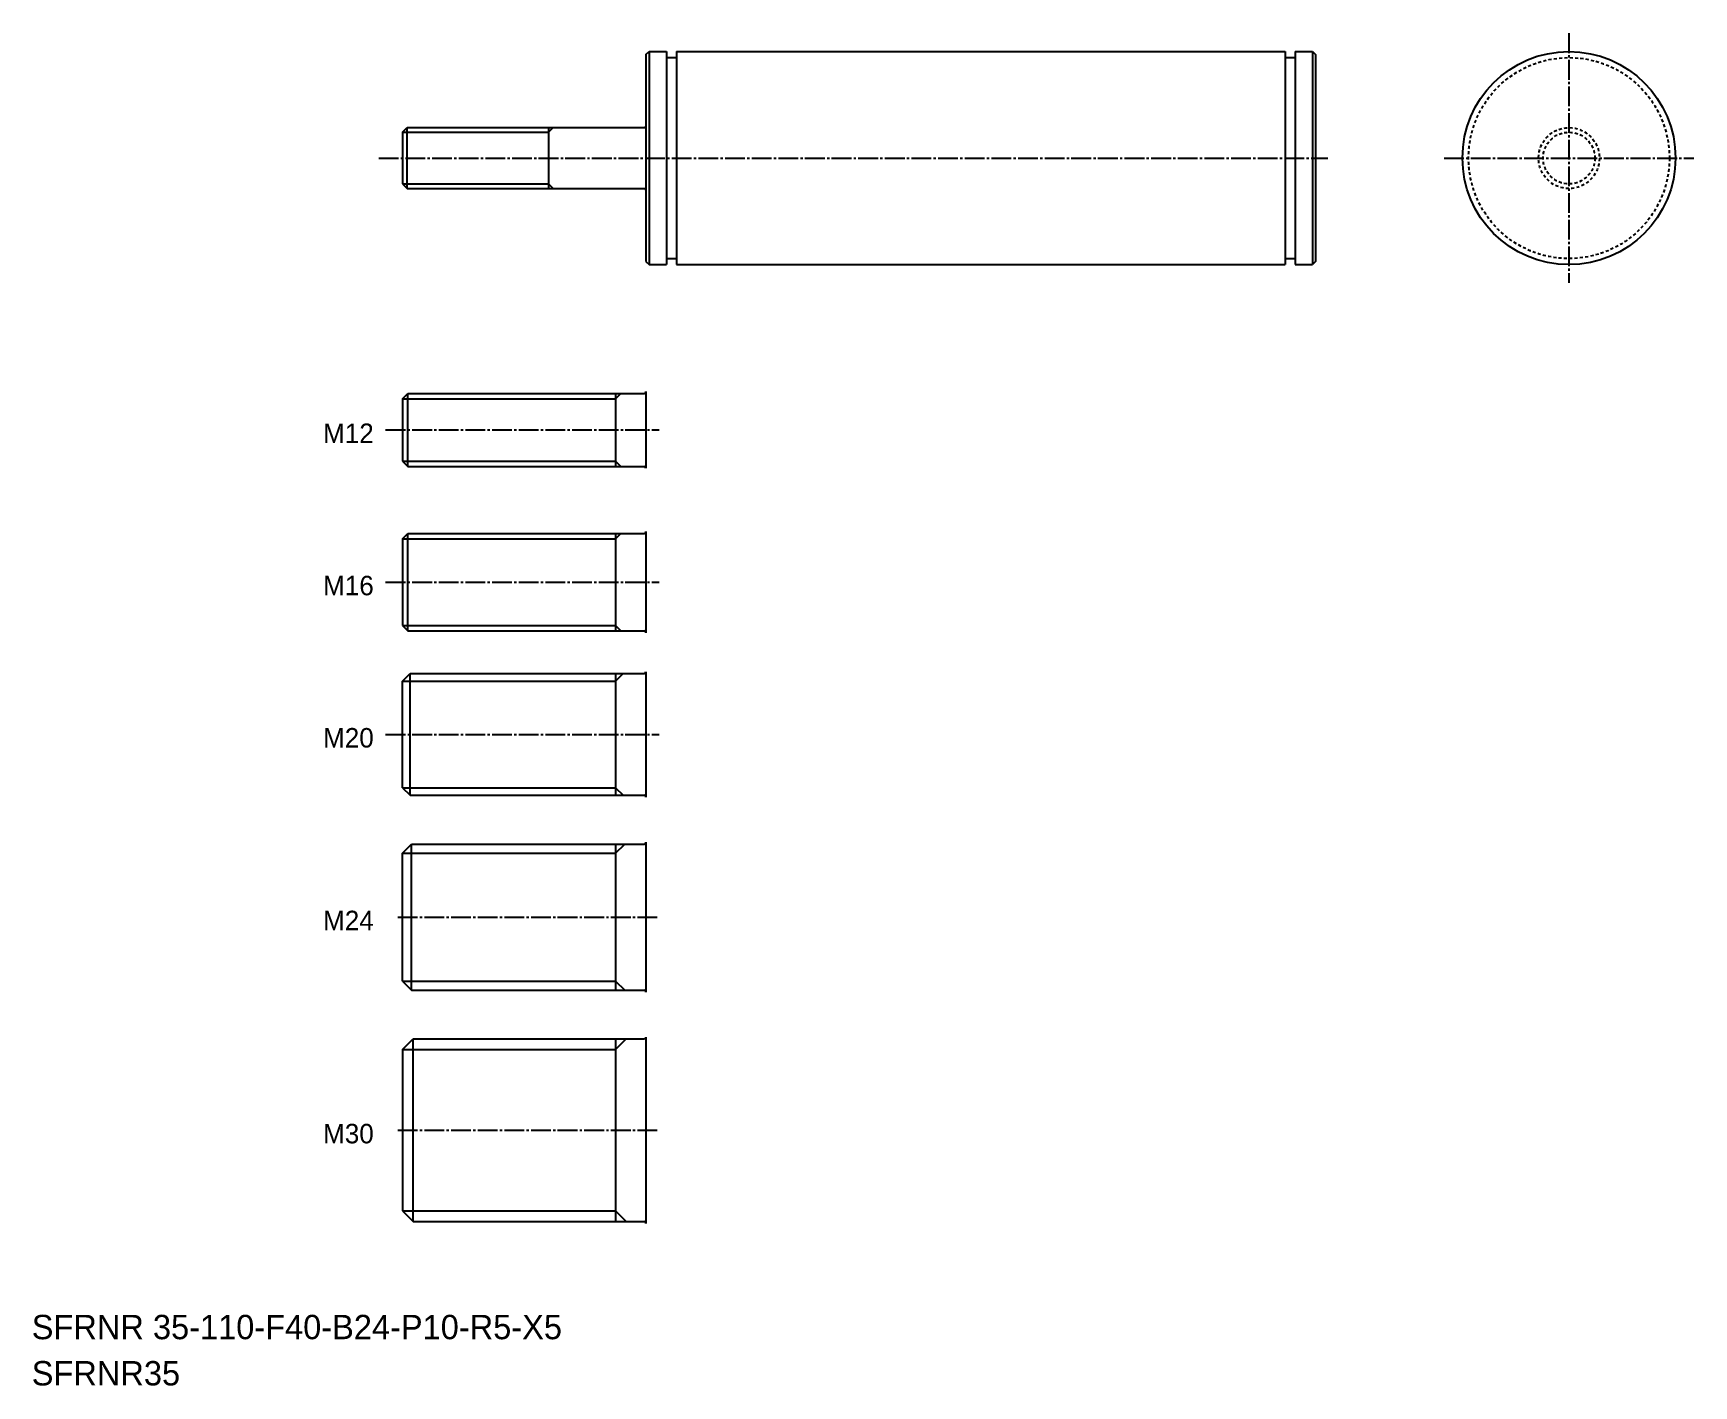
# Model space of a CAD drawing. Extents: x 10 to 283, y -75 to 147.
import ezdxf

# ---------------------------------------------------------------- set-up
doc = ezdxf.new("R2010")
doc.units = 0
doc.header["$LTSCALE"] = 0.25
doc.linetypes.add('CENTER', pattern=[17.5, 13, -1.5, 1.5, -1.5])
doc.linetypes.add('DASHED', pattern=[3.5, 2, -1.5])
doc.layers.get('0').update_dxf_attribs({"linetype": 'CONTINUOUS'})
doc.layers.add('CENTER', color=1, linetype='CENTER')

msp = doc.modelspace()

# ---------------------------------------------------------------- linework, layer by layer
at = {"color": 7, "linetype": 'CONTINUOUS'}
for p, q in [((110.9, 143.54), (111.4, 144.04)), ((110.9, 143.54), (110.9, 109.54)), ((111.4, 144.04), (111.4, 109.04)), ((111.4, 144.04), (114.25, 144.04)), ((114.25, 144.04), (114.25, 109.04)), ((114.25, 143.04), (115.9, 143.04)), ((115.9, 144.04), (115.9, 109.04)), ((115.9, 144.04), (215.9, 144.04)), ((215.9, 144.04), (215.9, 109.04)), ((215.9, 143.04), (217.55, 143.04)), ((217.55, 144.04), (217.55, 109.04)), ((217.55, 144.04), (220.4, 144.04)), ((220.4, 144.04), (220.9, 143.54)), ((220.4, 144.04), (220.4, 109.04)), ((220.9, 143.54), (220.9, 109.54)), ((70.9, 130.79), (71.65, 131.54)), ((71.65, 121.54), (71.65, 131.54)), ((71.65, 131.54), (110.7, 131.54)), ((94.9, 131.54), (94.9, 121.54)), ((70.9, 122.29), (71.65, 121.54)), ((71.65, 121.54), (110.7, 121.54)), ((110.9, 109.54), (111.4, 109.04)), ((114.25, 110.04), (115.9, 110.04)), ((215.9, 110.04), (217.55, 110.04)), ((220.9, 109.54), (220.4, 109.04)), ((111.4, 109.04), (114.25, 109.04)), ((115.9, 109.04), (215.9, 109.04)), ((217.55, 109.04), (220.4, 109.04)), ((70.9, 87.03), (71.78, 87.9)), ((71.78, 75.9), (71.78, 87.9)), ((71.78, 87.9), (110.6, 87.9)), ((70.9, 76.78), (71.78, 75.9)), ((71.78, 75.9), (110.6, 75.9)), ((70.9, 64.03), (71.78, 64.9)), ((71.78, 48.9), (71.78, 64.9)), ((71.78, 64.9), (110.6, 64.9)), ((70.9, 49.78), (71.78, 48.9)), ((71.78, 48.9), (110.6, 48.9)), ((70.9, 40.65), (72.15, 41.9)), ((72.15, 41.9), (110.6, 41.9)), ((72.15, 21.9), (72.15, 41.9)), ((70.9, 23.15), (72.15, 21.9)), ((72.15, 21.9), (110.6, 21.9)), ((70.9, 12.4), (72.4, 13.9)), ((72.4, 13.9), (110.6, 13.9)), ((72.4, -10.1), (72.4, 13.9)), ((70.9, -8.6), (72.4, -10.1)), ((72.4, -10.1), (110.6, -10.1)), ((70.9, -19.85), (72.65, -18.1)), ((72.65, -18.1), (110.6, -18.1)), ((72.65, -48.1), (72.65, -18.1)), ((70.9, -46.35), (72.65, -48.1)), ((72.65, -48.1), (110.6, -48.1))]:
    msp.add_line(p, q, dxfattribs=at)
at = {"color": 3, "linetype": 'CONTINUOUS'}
for p, q in [((94.9, 130.79), (95.65, 131.54)), ((70.9, 130.79), (94.9, 130.79)), ((70.9, 122.29), (94.9, 122.29)), ((94.9, 122.29), (95.65, 121.54)), ((105.9, 87.03), (106.78, 87.9)), ((70.9, 87.03), (105.9, 87.03)), ((70.9, 76.78), (105.9, 76.78)), ((105.9, 76.78), (106.78, 75.9)), ((70.9, 64.03), (105.9, 64.03)), ((105.9, 64.03), (106.78, 64.9)), ((70.9, 49.78), (105.9, 49.78)), ((105.9, 49.78), (106.78, 48.9)), ((105.9, 40.65), (107.15, 41.9)), ((70.9, 40.65), (105.9, 40.65)), ((70.9, 23.15), (105.9, 23.15)), ((105.9, 23.15), (107.15, 21.9)), ((105.9, 12.4), (107.4, 13.9)), ((70.9, 12.4), (105.9, 12.4)), ((70.9, -8.6), (105.9, -8.6)), ((105.9, -8.6), (107.4, -10.1)), ((105.9, -19.85), (107.65, -18.1)), ((70.9, -19.85), (105.9, -19.85)), ((70.9, -46.35), (105.9, -46.35)), ((105.9, -46.35), (107.65, -48.1))]:
    msp.add_line(p, q, dxfattribs=at)
for p, q in [((70.9, 130.79), (70.9, 122.29)), ((220.9, 126.54), (220.9, 126.54)), ((70.9, 87.03), (70.9, 76.78)), ((70.9, 64.03), (70.9, 49.78)), ((70.9, 23.15), (70.9, 40.65)), ((70.9, -8.6), (70.9, 12.4)), ((70.9, -19.85), (70.9, -46.35))]:
    msp.add_line(p, q)
at = {"color": 7}
for p, q in [((105.9, 87.9), (105.9, 75.9)), ((110.9, 88.2), (110.9, 75.6)), ((105.9, 64.9), (105.9, 48.9)), ((110.9, 65.2), (110.9, 48.6)), ((105.9, 41.9), (105.9, 21.9)), ((110.9, 42.2), (110.9, 21.6)), ((105.9, 13.9), (105.9, -10.1)), ((110.9, 14.2), (110.9, -10.4)), ((105.9, -18.1), (105.9, -48.1)), ((110.9, -17.8), (110.9, -48.4))]:
    msp.add_line(p, q, dxfattribs=at)
at = {"color": 7, "linetype": 'CONTINUOUS'}
msp.add_circle((262.52, 126.54), 17.5, dxfattribs=at)
at = {"color": 3, "linetype": 'DASHED'}
for radius in [16.5, 5, 4.25]:
    msp.add_circle((262.52, 126.54), radius, dxfattribs=at)
at = {"color": 7, "linetype": 'CONTINUOUS'}
for centre, radius, start, end in [((110.7, 131.74), 0.2, 270, 0), ((110.7, 121.34), 0.2, 0, 90), ((110.6, 88.2), 0.3, 270, 0), ((110.6, 75.6), 0.3, 0, 90), ((110.6, 65.2), 0.3, 270, 0), ((110.6, 48.6), 0.3, 0, 90), ((110.6, 42.2), 0.3, 270, 0), ((110.6, 21.6), 0.3, 0, 90), ((110.6, 14.2), 0.3, 270, 0), ((110.6, -10.4), 0.3, 0, 90), ((110.6, -17.8), 0.3, 270, 0), ((110.6, -48.4), 0.3, 0, 90)]:
    msp.add_arc(centre, radius, start, end, dxfattribs=at)
at = {"layer": 'CENTER', "color": 1, "linetype": 'CENTER'}
for p, q in [((262.52, 147.04), (262.52, 106.04)), ((67.02, 126.54), (222.9, 126.54)), ((242.02, 126.54), (283.02, 126.54)), ((68.13, 81.9), (113.07, 81.9)), ((68.13, 56.9), (113.07, 56.9)), ((68.13, 31.9), (113.07, 31.9)), ((70.14, 1.9), (113.07, 1.9)), ((70.14, -33.1), (113.07, -33.1))]:
    msp.add_line(p, q, dxfattribs=at)

# ---------------------------------------------------------------- texts
at = {"color": 7, "linetype": 'CONTINUOUS'}
for s, height, p in [('M12', 3.2, (57.86, 79.75)), ('M16', 3.2, (57.86, 54.75)), ('M20', 3.2, (57.86, 29.75)), ('M24', 3.2, (57.86, -0.25)), ('M30', 3.2, (57.86, -35.25)), ('SFRNR 35-110-F40-B24-P10-R5-X5', 4, (10, -67.41)), ('SFRNR35', 4, (10, -75))]:
    msp.add_text(s, height=height, dxfattribs=at).set_placement(p)

doc.saveas('drawing.dxf')
